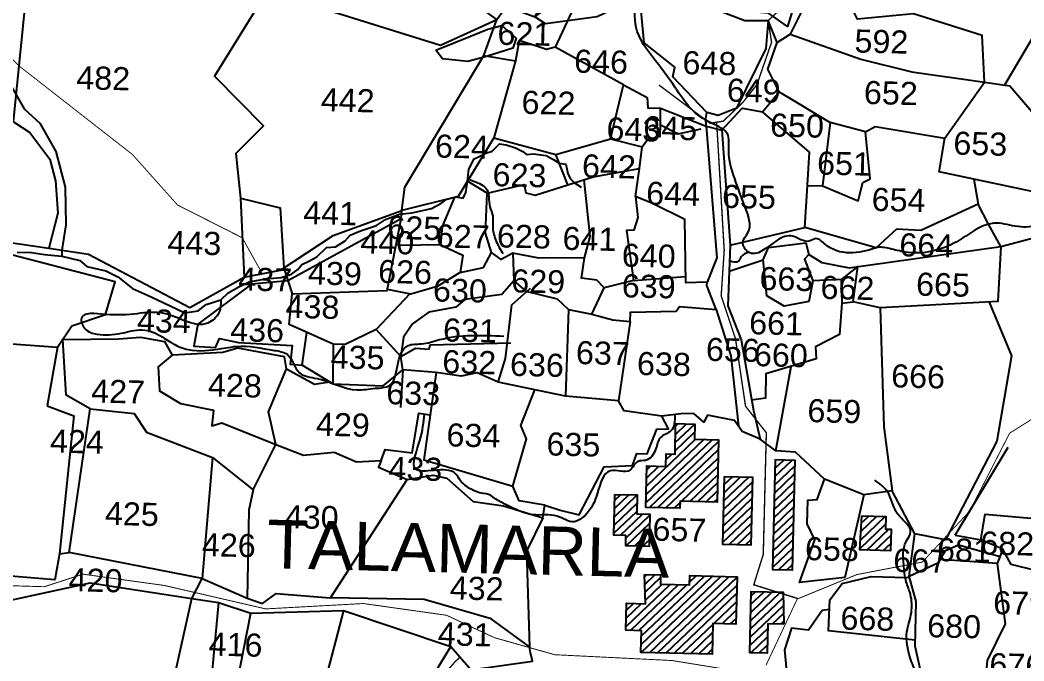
# Model space of a CAD drawing. Header units: feet. Extents: x 786471 to 797175, y 1568667 to 1582707.
# Drawn here: x 793272 to 794359, y 1572896 to 1573590 of the extents above; entities that cross this region are included whole.
import ezdxf
from ezdxf.enums import TextEntityAlignment as Align

# ---------------------------------------------------------------- set-up
doc = ezdxf.new("R2010")
doc.units = ezdxf.units.FT
doc.header["$LTSCALE"] = 15
doc.header["$MEASUREMENT"] = 0
doc.linetypes.add('HIDDEN2', pattern=[0.1875, 0.125, -0.0625])
for name, color, linetype in [('HILL', 17, 'Continuous'), ('PLOT', 7, 'Continuous'), ('PLOT NO', 7, 'Continuous'), ('ROADS', 6, 'Continuous'), ('TANKS-STREAM', 4, 'Continuous'), ('VILLAGE', 30, 'Continuous')]:
    doc.layers.add(name, color=color, linetype=linetype)
doc.styles.get("Standard").update_dxf_attribs({"font": 'arial.ttf'})
doc.linetypes.add('DOTS', pattern='A,1e-06,-3,["●",Standard,S=3,R=0,X=-1.25,Y=-1.25],-3', length=6.000001)
pattern_1 = [(43.62269374, (-46443.632, 2862.1966), (-4.357804127, 4.572517276), [])]

msp = doc.modelspace()

# ---------------------------------------------------------------- hatches: boundary and pattern name
at = {"layer": 'PLOT', "lineweight": -2}
h = msp.add_hatch(dxfattribs=at)
h.set_pattern_fill('ANSI31', color=256, scale=50.532126, angle=-1.3773)
h.set_pattern_definition(pattern_1)
h.paths.add_polyline_path([(794181.9, 1573016.6), (794215.1, 1573015.8), (794215.7, 1573039), (794209.4, 1573039.1), (794209.8, 1573052.8), (794183.8, 1573053.5)])
at = {"layer": 'VILLAGE', "lineweight": -2}
h = msp.add_hatch(dxfattribs=at)
h.set_pattern_fill('ANSI31', color=256, scale=50.532126, angle=-1.3773)
h.set_pattern_definition(pattern_1)
h.paths.add_polyline_path([(794028.8, 1573135.8), (794002.6, 1573136.4), (794003, 1573152.9), (793982.2, 1573153.4), (793981.8, 1573120.4), (793972.1, 1573120.6), (793971.8, 1573107.1), (793951.1, 1573107.6), (793950, 1573062.7), (793987, 1573061.8), (793987.2, 1573069.5), (794027.1, 1573068.5)])
h = msp.add_hatch(dxfattribs=at)
h.set_pattern_fill('ANSI31', color=256, scale=50.532126, angle=-1.3773)
h.set_pattern_definition(pattern_1)
h.paths.add_polyline_path([(794111.4, 1573113.9), (794090.3, 1573114.4), (794087.4, 1572995.1), (794108.5, 1572994.6)])
h = msp.add_hatch(dxfattribs=at)
h.set_pattern_fill('ANSI31', color=256, scale=50.532126, angle=-1.3773)
h.set_pattern_definition(pattern_1)
h.paths.add_polyline_path([(794065.7, 1573095.3), (794035.2, 1573096), (794033.5, 1573022.4), (794063.9, 1573021.7)])
h = msp.add_hatch(dxfattribs=at)
h.set_pattern_fill('ANSI31', color=256, scale=50.532126, angle=-1.3773)
h.set_pattern_definition(pattern_1)
h.paths.add_polyline_path([(793940.2, 1573055.6), (793940.7, 1573076.1), (793916.5, 1573076.7), (793915.4, 1573032.5), (793928.5, 1573032.1), (793928.2, 1573021), (793953.7, 1573020.4), (793954.5, 1573055.2)])
h = msp.add_hatch(dxfattribs=at)
h.set_pattern_fill('ANSI31', color=256, scale=50.532126, angle=-1.3773)
h.set_pattern_definition(pattern_1)
h.paths.add_polyline_path([(793965.8, 1572979.6), (793966, 1572989.8), (793948.5, 1572990.2), (793949.7, 1572958.4), (793929.2, 1572958.9), (793928.5, 1572929.6), (793945.2, 1572929.2), (793944.6, 1572905.6), (794021.8, 1572903.7), (794022.6, 1572937), (794047.6, 1572936.4), (794048.8, 1572987.5), (793997.5, 1572988.8), (793997.2, 1572978.8)])
h = msp.add_hatch(dxfattribs=at)
h.set_pattern_fill('ANSI31', color=256, scale=50.532126, angle=-1.3773)
h.set_pattern_definition(pattern_1)
h.paths.add_polyline_path([(794062.6, 1572905.4), (794081.3, 1572905), (794082.1, 1572936.7), (794099.3, 1572936.3), (794098.9, 1572968.9), (794091.8, 1572971.1), (794064.2, 1572971.8)])

# ---------------------------------------------------------------- linework, layer by layer
at = {"layer": 'HILL', "lineweight": -2}
for points in [[(793975.4, 1573655.4), (794106.9, 1573651.6), (794138.4, 1573653.5), (794184.2, 1573669.8), (794205.7, 1573670.6), (794222.5, 1573621.7), (794226.9, 1573607.3), (794201.5, 1573600), (794180.9, 1573604.8), (794167.6, 1573617.8), (794128.9, 1573616.7), (794108, 1573598.3), (794103.3, 1573583.2), (794082.7, 1573597.8), (794050.6, 1573600.3), (794032.4, 1573607.8), (794030.1, 1573626.1), (794012.1, 1573627), (794002.4, 1573622.2), (793966.3, 1573650.1), (793975.4, 1573655.4)], [(793829.7, 1573593.6), (793859.5, 1573615.2), (793892.5, 1573621.6), (793910.7, 1573614), (793916.4, 1573602.7), (793897.3, 1573593.7), (793841.4, 1573586.2), (793829.7, 1573593.6)], [(793722.7, 1573557.8), (793779, 1573580.4), (793793.9, 1573584.2), (793809.5, 1573570.6), (793806, 1573559.7), (793777.3, 1573550.7), (793757.4, 1573545.3), (793729.9, 1573548.3), (793722.7, 1573557.8)]]:
    msp.add_lwpolyline(points, dxfattribs=at)
at = {"layer": 'PLOT', "lineweight": -2}
for points in [[(793265.3, 1573479.9), (793288.5, 1573712.9), (793311.7, 1573910.6), (793242.6, 1573984.7)], [(793311.7, 1573910.6), (793422.4, 1573784.3), (793486.3, 1573701.5), (793539.9, 1573621.8), (793727.5, 1573563.2), (793788.6, 1573590.8), (793758, 1573613.3), (793730.7, 1573630.6), (793713.8, 1573647), (793670.4, 1573658.8), (793643.1, 1573678.7), (793548.1, 1573703.8), (793486.3, 1573701.5)], [(793774.6, 1573552), (793788.6, 1573590.8), (793799.2, 1573605.4), (793829.7, 1573593.6), (793848.9, 1573623.9), (793884.2, 1573631), (793851.7, 1573561)], [(793539.9, 1573621.8), (793482.8, 1573529.4), (793536.1, 1573475.9), (793505.8, 1573445.8), (793510.9, 1573397.3), (793514.9, 1573312)], [(793988.6, 1573616), (794006.3, 1573609.7), (794016.8, 1573622), (794025.6, 1573616.3), (794018.5, 1573604.5), (794057.3, 1573589.7), (794082.5, 1573589.7), (794080, 1573559.6), (794048.2, 1573495), (794028.3, 1573486.9), (794016.1, 1573490.2), (793979.1, 1573528.7), (793981.5, 1573539.1), (793948.3, 1573565.7), (793943.7, 1573611.5)], [(794092.3, 1573565.9), (794106.3, 1573574.9), (794182.7, 1573547.9), (794238.2, 1573534.2), (794316.7, 1573523), (794314.4, 1573573.7), (794239.8, 1573597.1), (794179.2, 1573591.3), (794169, 1573611.5), (794124.2, 1573611.2), (794106.3, 1573574.9)], [(794015.2, 1573475.3), (794032.4, 1573471.1), (794054.3, 1573494.7), (794076.3, 1573491), (794094.5, 1573512.7), (794082.3, 1573537.2), (794092.3, 1573565.9), (794082.5, 1573589.7)], [(794396, 1573458.8), (794465.4, 1573524.9), (794482.7, 1573580.8), (794429.9, 1573565.6), (794369.2, 1573571.6), (794338.3, 1573519.9)], [(793785.4, 1573462.8), (793852.6, 1573444.8), (793911.8, 1573461.6), (793925.8, 1573520), (793851.7, 1573561), (793842.4, 1573558.4), (793812.7, 1573568), (793809, 1573546.2)], [(793093.1, 1573489.2), (793082.2, 1573398.9), (793130.6, 1573396.4), (793188.7, 1573401), (793244, 1573352.1), (793303.4, 1573343.3), (793346.3, 1573336.9), (793456, 1573279.1), (793514.9, 1573312), (793554.2, 1573319.5), (793611.4, 1573357), (793685.9, 1573384.2), (793689.1, 1573409.4), (793774.6, 1573552), (793808.7, 1573546.2), (793785.4, 1573462.8), (793746.6, 1573399.4), (793685.9, 1573384.2)], [(793925.8, 1573520), (793951.4, 1573506.5), (793952.2, 1573495.1), (793966, 1573494.8), (794015.2, 1573475.3), (794015.1, 1573483.6), (794016.1, 1573490.2)], [(794187.9, 1573469.4), (794198.3, 1573475), (794273.7, 1573462.4), (794316.7, 1573523), (794344.4, 1573519), (794396, 1573458.8), (794382.1, 1573401.7), (794267.7, 1573426.1), (794273.8, 1573462.3)], [(794094.5, 1573512.7), (794149.5, 1573479.5)], [(794015.2, 1573475.3), (794027, 1573332.8), (794016.6, 1573306.4), (793993.2, 1573305.9), (793992.1, 1573374.5), (793957.3, 1573391.7), (793938.8, 1573399.1), (793943.3, 1573429.6), (793946, 1573453), (793951.7, 1573460.8), (793965.6, 1573464.7), (793965.9, 1573476.8), (793966, 1573494.8)], [(794125.1, 1573411.9), (794127.3, 1573447.1), (794076.3, 1573491)], [(793265.3, 1573479.9), (793283, 1573468.7), (793304.5, 1573439.7), (793310.5, 1573416.2), (793313.2, 1573381.3), (793303.4, 1573343.3)], [(793965.9, 1573476.8), (793985, 1573467), (794010, 1573472.6)], [(794032.4, 1573471.1), (794041.3, 1573346.4), (794122.2, 1573365.8), (794125, 1573411.3), (794141.5, 1573410.9), (794179.8, 1573394.6), (794184.9, 1573414.4), (794192.9, 1573418.2), (794187.9, 1573469.4), (794149.5, 1573479.5), (794141.5, 1573410.9)], [(793911.8, 1573461.6), (793946, 1573453)], [(793778.1, 1573402.8), (793818.4, 1573412.4), (793820, 1573403.1), (793830, 1573400.7), (793865.5, 1573411.8), (793852.6, 1573444.8)], [(793865.5, 1573411.8), (793893, 1573420.4), (793943.3, 1573429.6)], [(793749.1, 1573316.9), (793774.2, 1573322.4), (793782.9, 1573338.7), (793776.2, 1573359.4), (793778.1, 1573402.8), (793756.7, 1573415.9)], [(793936.5, 1573308.2), (793904.9, 1573300.4), (793897.1, 1573308.6), (793880.2, 1573310.9), (793883.7, 1573333), (793889.9, 1573355.8), (793883.1, 1573417.3)], [(794305.3, 1573418.1), (794310, 1573390.8)], [(793082.2, 1573398.9), (793087.5, 1573366.9), (793076.9, 1573328.9), (793064.1, 1573304.7), (793064.1, 1573263.3), (793084.4, 1573188.6), (793142.2, 1573202), (793159.5, 1573183.2), (793173.4, 1573191.5), (793190.1, 1573220.2), (793221.4, 1573235.5), (793248.2, 1573232.6), (793263.3, 1573239.6), (793313, 1573236.2), (793328.4, 1573259.2), (793364.8, 1573271.5), (793375.4, 1573306.7), (793237.7, 1573342.6), (793182.8, 1573366.8), (793083.7, 1573389.7)], [(793742.9, 1573398.5), (793729.5, 1573366.6), (793727.7, 1573347.1), (793684.5, 1573346.2), (793679.6, 1573347.2)], [(793938.8, 1573399.1), (793941.3, 1573376.5), (793937, 1573362.9), (793929.2, 1573362.5), (793936.5, 1573308.2), (793993.1, 1573312.5)], [(794334.3, 1573345.2), (794459.9, 1573378.3), (794513.9, 1573390.1), (794519.7, 1573368.8), (794571.5, 1573367.9), (794565.7, 1573400.1)], [(793510.9, 1573397.3), (793554, 1573387), (793557.8, 1573321.8), (793566.9, 1573293.8), (793669.9, 1573297.5), (793685, 1573375), (793562.3, 1573307.8)], [(794126.6, 1573336.4), (794140.6, 1573327.9), (794170.2, 1573322), (794334.3, 1573345.2), (794321.1, 1573369.3), (794310, 1573390.8), (794247.9, 1573362.5), (794221.5, 1573363.9), (794199.4, 1573343.6), (794122.2, 1573365.8)], [(793685, 1573375), (793685.9, 1573384.2)], [(793727.7, 1573347.1), (793751.8, 1573335.9), (793749.1, 1573316.9), (793724.1, 1573301.9), (793695.6, 1573293.6), (793670.1, 1573298.6)], [(794041.3, 1573346.4), (794038.9, 1573280.8), (794053.4, 1573243.9), (794066.5, 1573167.7)], [(794040.3, 1573318.5), (794067.2, 1573327.5), (794077.1, 1573330.8), (794082.9, 1573344.2), (794123.2, 1573349.2), (794126.6, 1573336.4), (794121.7, 1573331.4), (794130.8, 1573308.1), (794126.5, 1573285.5), (794100, 1573280.5), (794080.9, 1573291.8), (794077.1, 1573330.8)], [(794334.3, 1573345.2), (794331.3, 1573285.4), (794203.7, 1573278.8), (794174.4, 1573285.3), (794179.6, 1573323.3), (794161.5, 1573309.3), (794130.8, 1573308.1)], [(793883.7, 1573333), (793834.1, 1573332.5), (793806, 1573337.9), (793793.5, 1573331), (793782.9, 1573338.7)], [(793806, 1573337.9), (793806.9, 1573307.9), (793819.9, 1573296.9), (793854.1, 1573288.4), (793866.2, 1573276.9), (793891.4, 1573272), (793904.9, 1573300.4)], [(793562.3, 1573307.8), (793522.8, 1573304.2), (793464.8, 1573261.1), (793460.4, 1573237.4), (793483.8, 1573235.7), (793488.2, 1573245.4), (793508.9, 1573241.2), (793566.9, 1573237.9), (793564.9, 1573217.9), (793577.8, 1573216.8)], [(793806.9, 1573307.9), (793793.9, 1573293.1), (793754.1, 1573287.7), (793744.1, 1573279.6), (793714.9, 1573273.9), (793697.2, 1573261.5), (793687.4, 1573247), (793684.6, 1573226.1)], [(793891.4, 1573272), (793914.3, 1573265.9), (793932.9, 1573263.9), (793933.4, 1573274.1), (793982.8, 1573275), (793986.5, 1573280.3), (794026.1, 1573277), (794016.2, 1573302.8), (794016.6, 1573306.4)], [(794161.5, 1573309.3), (794162.2, 1573283.7), (794174.4, 1573285.3)], [(794066.5, 1573167.7), (794066.5, 1573167.7), (794073.9, 1573136.7), (794054.4, 1573144.9), (794046, 1573156.6), (794016.8, 1573162.6), (794012.8, 1573155), (794002, 1573164.4), (793988, 1573163.8), (793967.2, 1573161.4), (793926.5, 1573167.2), (793920.5, 1573177.9), (793862.9, 1573183.1), (793796.8, 1573196.7), (793790.2, 1573198.1), (793767.3, 1573208.5), (793749.9, 1573204.6), (793723.1, 1573208.6), (793686.9, 1573211.7), (793684.6, 1573226.1), (793657.9, 1573255.3), (793624.5, 1573239), (793611.3, 1573239.5), (793563.9, 1573260.5), (793566.9, 1573293.8)], [(793694.5, 1573293.8), (793657.9, 1573255.3)], [(793829.9, 1573189.9), (793790.2, 1573198.1), (793797.9, 1573224), (793804.9, 1573281.9), (793825, 1573299.9)], [(794162.2, 1573283.7), (794159.7, 1573250), (794133.9, 1573236.6), (794134.5, 1573223.4), (794080.1, 1573207.1), (794079.5, 1573181.1), (794064.6, 1573178.6)], [(794203.7, 1573278.8), (794207.9, 1573150), (794216.8, 1573080.5), (794186.1, 1573076.3), (794143.5, 1573093.2), (794112.2, 1573122.4), (794090.8, 1573124), (794073.9, 1573136.7)], [(794321.7, 1573284.9), (794346, 1573226.8), (794330.3, 1573134.4), (794274.5, 1573027.7), (794241.3, 1573033.9), (794216.8, 1573080.5)], [(793866.2, 1573276.9), (793862.9, 1573183.1)], [(794026.1, 1573277), (794042, 1573226.6), (794050.2, 1573150.7)], [(793932.9, 1573263.9), (793920.5, 1573177.9)], [(793084.4, 1573188.6), (793103.6, 1573168.8), (793135.8, 1573172.1), (793144.7, 1573139.8), (793123, 1573023.7), (793114.2, 1572976.4), (793225, 1572954.3), (793348.1, 1572981.1), (793458.2, 1572964.1), (793469.6, 1572985.6), (793325.4, 1573013.7), (793348.1, 1573169.2), (793322.1, 1573184.2), (793318.5, 1573244.4), (793379.1, 1573245.3), (793402.6, 1573247), (793428.8, 1573242.4), (793437.1, 1573227.3)], [(793611, 1573196.4), (793577.8, 1573216.8), (793582.8, 1573252.1)], [(793313, 1573236.2), (793301.8, 1573172.8)], [(793611.3, 1573239.5), (793611, 1573196.4), (793665.4, 1573194.4), (793686.9, 1573211.7), (793684.4, 1573170.8)], [(793684.6, 1573226.1), (793700.7, 1573235), (793715.4, 1573233.9), (793716.3, 1573238.8), (793803.9, 1573240.8)], [(793560.7, 1573212.6), (793558.7, 1573225.5), (793508.3, 1573235), (793492, 1573230.5), (793437.1, 1573227.3), (793421.7, 1573214.8), (793423.4, 1573188.8), (793446.1, 1573175), (793481.8, 1573167.8), (793479.9, 1573150.8), (793490.9, 1573154.3), (793549.2, 1573130.7), (793541.4, 1573166.3)], [(794090.8, 1573124), (794107.3, 1573215.2)], [(793541.4, 1573166.3), (793560.7, 1573212.6), (793591.2, 1573196.1), (793607.5, 1573198.6)], [(793723.1, 1573208.6), (793709.5, 1573114), (793805.9, 1573085.5), (793820.7, 1573136.9), (793814.6, 1573151.3), (793829.9, 1573189.9)], [(793301.8, 1573172.8), (793330.7, 1573161.7), (793315.1, 1573012.3), (793325.4, 1573013.7)], [(793348.1, 1573169.2), (793395.8, 1573164.5), (793409.1, 1573144.1), (793480.8, 1573116.7), (793524.8, 1573081.8), (793549.2, 1573130.7), (793579.4, 1573119.2), (793612.3, 1573122.4), (793636.8, 1573112), (793663.3, 1573113.6), (793667.6, 1573125.2), (793696.8, 1573121.8), (793704.1, 1573164.7), (793716.5, 1573162.9)], [(794285, 1573032.5), (794342.6, 1573127.9)], [(793480.8, 1573116.7), (793469.6, 1572985.6)], [(793663.3, 1573113.6), (793660.6, 1573106.2), (793691.6, 1573092.7), (793719.6, 1573097.4), (793734.4, 1573094.3), (793763, 1573068.9), (793795.7, 1573064.5), (793838.5, 1573051.4), (793840.6, 1573065.2), (793812.9, 1573069.9), (793805.9, 1573085.5)], [(793838.5, 1573051.4), (793820.8, 1573015.3), (793824, 1572911.7), (793782.4, 1572942), (793709.9, 1572963.1), (793608.6, 1572964.6), (793691.6, 1573092.7)], [(794186.1, 1573076.3), (794165.5, 1572986.8), (794116.5, 1572981.2), (794133.2, 1573027.5), (794124.8, 1573044.8), (794125.4, 1573070.4), (794135.5, 1573071.4), (794143.5, 1573093.2)], [(793524.8, 1573081.8), (793520.2, 1573059.5), (793518.3, 1572964.3), (793534.7, 1572958.7), (793549.8, 1572969.6), (793603.3, 1572965.1), (793608.6, 1572964.6)], [(794183.8, 1573053.5), (794209.8, 1573052.8), (794209.4, 1573039.1), (794215.7, 1573039), (794215.1, 1573015.8), (794181.9, 1573016.6), (794183.8, 1573053.5)], [(794285, 1573032.5), (794312.9, 1573027.6), (794317.5, 1573055.5), (794412.6, 1573047), (794427, 1573046.6), (794446, 1573046.2)], [(794412.6, 1573047), (794387.2, 1572994.7), (794372, 1572994.3), (794345.7, 1573000.8), (794336.8, 1573017.3), (794312.9, 1573027.6)], [(794330.6, 1573001.9), (794339.3, 1572936.8), (794319.6, 1572896.8), (794317.1, 1572868.3), (794297.5, 1572858.1), (794252.8, 1572862.3), (794241.6, 1572912.4), (794242.7, 1572960.9), (794235.3, 1572988.1), (794241.3, 1573033.9)], [(792723.8, 1573008.8), (792776.5, 1573019.2), (792901.9, 1573019.9), (792989.6, 1573011.3), (793114.2, 1572976.4), (793168, 1572846.9), (793145.1, 1572685.1), (793455.6, 1572650.9), (793425, 1572814.5), (793458.2, 1572964.1)], [(794336.8, 1573017.3), (794330.6, 1573001.9), (794295.6, 1573004.3), (794267.6, 1573006.2), (794271.7, 1573028.2)], [(794268.9, 1573013.4), (794288.7, 1573022), (794333.7, 1573009.6)], [(793315.4, 1573014.7), (793309.9, 1572984.4), (793118.6, 1573000)], [(794235.3, 1572988.1), (794267.1, 1573003)], [(793469.6, 1572985.6), (793518.3, 1572964.3)], [(794241.7, 1572918.8), (794147.7, 1572929.2), (794149.4, 1572962.7), (794162.6, 1572980.3), (794194.2, 1572987.8), (794232.5, 1572986.7), (794235.5, 1572987.5)], [(793458.2, 1572964.1), (793487.1, 1572959.7), (793522.2, 1572948), (793622.6, 1572951), (793738.9, 1572912), (793761, 1572887), (793827.2, 1572896.3), (793825, 1572905.4), (793824, 1572911.7)], [(793487.1, 1572959.7), (793474.5, 1572824.8), (793488.9, 1572778.8), (793522.2, 1572948)], [(793622.6, 1572951), (793586.3, 1572812.7), (793577, 1572815.1), (793560.6, 1572774.6), (793564.2, 1572764.2), (793560.9, 1572753), (793488.9, 1572778.8)], [(794148.9, 1572952.2), (794140.9, 1572950.9), (794126.3, 1572929.6), (794107.7, 1572931.8), (794100.1, 1572908.5), (794108.5, 1572821.2), (794126.7, 1572811), (794163.9, 1572813.1), (794179.7, 1572808.6), (794214.4, 1572788.1), (794237.2, 1572810.6), (794294.3, 1572839.1), (794296.1, 1572858.3)], [(793560.9, 1572753), (793578.9, 1572746.6), (793595.8, 1572740.5), (793708.2, 1572861.6), (793738.9, 1572912)]]:
    msp.add_lwpolyline(points, dxfattribs=at)
at = {"layer": 'ROADS', "linetype": 'HIDDEN2', "lineweight": -2, "ltscale": 10, "const_width": 1.5}
for points in [[(794720.9, 1573984.6), (794673.5, 1573945.2), (794559.8, 1573917.6), (794510.8, 1573892.7), (794488.4, 1573866.6), (794430.7, 1573864.3), (794348.3, 1573776.4), (794286.1, 1573720.6), (794218.5, 1573683.8), (794152.1, 1573644.9), (794119.5, 1573623.9), (794082.5, 1573589.7), (794086.2, 1573566.3), (794070.3, 1573520.3), (794055.1, 1573501.1), (794033.9, 1573480.8), (794019.5, 1573478.5), (793964.3, 1573519.9)], [(794026.7, 1573479.6), (794034.9, 1573341.1), (794031.6, 1573291.6), (794047.1, 1573245.3), (794058, 1573172.2), (794080.5, 1573143.5), (794077.2, 1573011.9), (794066.9, 1572978.9), (794114.3, 1572964.1)], [(792147.2, 1571425.6), (792166.4, 1571441.8), (792223.3, 1571501.4), (792283.7, 1571564.8), (792401, 1571683.9), (792498.2, 1571781.5), (792566.9, 1571853.2), (792636.4, 1571922.5), (792706, 1571983.8), (792794.6, 1572066.6), (792885.6, 1572141.2), (792989.6, 1572236.2), (793073.3, 1572310.2), (793165, 1572381.9), (793247.2, 1572448.7), (793336.8, 1572521.6), (793407.5, 1572580.8), (793500.7, 1572656.1), (793587.4, 1572729.1), (793658.9, 1572799), (793743.4, 1572895.6), (793749, 1572900.6)]]:
    msp.add_lwpolyline(points, dxfattribs=at)
at = {"layer": 'ROADS', "linetype": 'DOTS', "lineweight": -3, "ltscale": 0.25, "const_width": 1}
for points in [[(793126.7, 1573687.4), (793271.3, 1573540.5), (793393.9, 1573444.8), (793442.9, 1573390), (793512.9, 1573354.6), (793534.6, 1573315.7)], [(794080.2, 1572891.9), (794114, 1572963.5), (794178.7, 1572990), (794249.5, 1573003.5), (794300.8, 1573058.8), (794344, 1573143), (794389.6, 1573171.8)], [(792648.8, 1572996.2), (792699, 1573009.4), (792790.5, 1573029.2), (792962.7, 1573026.1), (793075.6, 1573004.7), (793144.2, 1572981.5), (793249.1, 1572978.3), (793298.6, 1572976.8), (793340.3, 1572990.4), (793428.9, 1572978.1), (793538.3, 1572952.8), (793644.1, 1572958.6), (793734.2, 1572945.9), (793785.9, 1572921.7), (793851.3, 1572903.2), (793978.3, 1572896.9), (794065.1, 1572882.8)]]:
    msp.add_lwpolyline(points, dxfattribs=at)
at = {"layer": 'TANKS-STREAM', "lineweight": -2}
for points in [[(793256.7, 1573528.8), (793276.7, 1573494), (793293.6, 1573478.8), (793310.9, 1573448), (793321.2, 1573409.2), (793321.8, 1573368.7), (793317.7, 1573341.2), (793317.6, 1573334.7)], [(793269.3, 1573339), (793284.6, 1573338.5), (793298.9, 1573336.5), (793317.6, 1573334.7), (793337.2, 1573330), (793344.6, 1573323.5), (793365.2, 1573318.6), (793378.1, 1573312.2), (793394.2, 1573299.8), (793410.4, 1573292.3), (793427.2, 1573284.4), (793450.6, 1573273.2), (793465.1, 1573275.5), (793473.9, 1573282.4), (793489.9, 1573287.3), (793497.6, 1573295), (793509.2, 1573301.5), (793520.3, 1573306.9), (793538.6, 1573310.2), (793554.9, 1573311.5), (793566.1, 1573315), (793573.1, 1573320.1), (793577.4, 1573325.6), (793585.1, 1573329.1), (793593.8, 1573334), (793604, 1573344), (793613.9, 1573344.8), (793624.5, 1573351.2), (793629.9, 1573357.5), (793641, 1573362.2), (793658.2, 1573367.9), (793668.1, 1573374.5), (793683.2, 1573380), (793696.5, 1573381.6), (793718, 1573386.1), (793728, 1573391.8), (793734.4, 1573396.3), (793744.4, 1573398.8), (793752.2, 1573397.3), (793754.9, 1573403.4), (793756.7, 1573415.9), (793758.4, 1573428.8), (793764, 1573440.1), (793768.1, 1573442), (793776.7, 1573446), (793783.7, 1573448.2), (793791.5, 1573456.4), (793798.6, 1573455.2), (793808.7, 1573452), (793814.7, 1573448.9), (793816.9, 1573447.8), (793820.7, 1573444.7), (793827.9, 1573445.4), (793842, 1573443.8), (793847.9, 1573440.5), (793850, 1573439.3), (793856.3, 1573435.3), (793863.3, 1573434.2), (793865.6, 1573424.3), (793868.2, 1573418.9), (793872.6, 1573414), (793880, 1573409.3)], [(793840.6, 1573065.2), (793857.4, 1573059.8), (793877.8, 1573054.5), (793905, 1573106.7), (793935.4, 1573108.2), (793940.1, 1573121), (793951.6, 1573120.7), (793961.9, 1573147.5), (793974.4, 1573147.8), (793967.2, 1573161.4)]]:
    msp.add_lwpolyline(points, dxfattribs=at)
for points in [[(794439.6, 1572756.8), (794447.1, 1572760.8), (794453.4, 1572771.1), (794464.5, 1572787.1), (794471.3, 1572791.3), (794477.3, 1572805.1), (794477.4, 1572814.9), (794478.2, 1572826.1), (794488.1, 1572850.3), (794492.7, 1572867.8), (794498.2, 1572891.1), (794498.7, 1572909.4), (794495.7, 1572914.9), (794493.9, 1572923.9), (794486, 1572952.7), (794483.1, 1572961), (794479.9, 1572977.9), (794471.9, 1573004), (794469.7, 1573015.4), (794461.6, 1573042.7), (794462.9, 1573053.6), (794462.7, 1573077.6), (794467, 1573096), (794479.4, 1573107.4), (794486.9, 1573119.4), (794490, 1573142.9), (794493.9, 1573164.3), (794488.2, 1573179.8), (794484.9, 1573197.9), (794497.4, 1573238.4), (794495.6, 1573245.8), (794489.4, 1573262.7), (794486.2, 1573274.5), (794476.4, 1573298.3), (794470.5, 1573326.3), (794462.1, 1573336.5), (794462.2, 1573353.7), (794462.2, 1573370.7), (794459.2, 1573387.7), (794447.2, 1573384.9), (794427.2, 1573384.3), (794396.7, 1573386.6), (794388.2, 1573377.4), (794373.7, 1573368.1), (794350.1, 1573367.1), (794326.8, 1573370.3), (794313.1, 1573366.3), (794286.8, 1573350.3), (794230.9, 1573339), (794213.9, 1573342.9), (794199.4, 1573343.6), (794198.2, 1573343.2), (794144.2, 1573347.5), (794134.1, 1573353.6), (794127, 1573350.8), (794109, 1573356.4), (794091.9, 1573351.6), (794061.1, 1573338.9), (794055.1, 1573349.8), (794060.5, 1573359.8), (794057.3, 1573388.4), (794046.3, 1573418.6), (794039.8, 1573449), (794038.3, 1573467.2), (794022.6, 1573478), (794001.5, 1573491.6), (793983.9, 1573514.1), (793964, 1573541.7), (793940.8, 1573578), (793937.8, 1573613.3), (793944.2, 1573642.4), (793969.1, 1573659.6), (793964.9, 1573675.1)], [(793757, 1573418.3), (793769.8, 1573413.2), (793776.8, 1573408.4), (793781.1, 1573387.9), (793784.2, 1573378), (793784.2, 1573367.5), (793787.2, 1573352.7), (793795.2, 1573337.3)], [(794061.3, 1573338.8), (794053.4, 1573334.1), (794050.6, 1573329.2), (794040.7, 1573329.5)], [(793489.9, 1573287.3), (793487.9, 1573273.9), (793475.5, 1573262.2), (793428.5, 1573272.6), (793399, 1573272.4), (793364.8, 1573271.5), (793338.7, 1573267.5), (793342.7, 1573256.1), (793355.6, 1573250.3), (793381.7, 1573251.2), (793404.3, 1573254.9), (793427, 1573246.8), (793441.7, 1573237.9), (793458.8, 1573232.9), (793495, 1573235.3), (793506.6, 1573237), (793547.5, 1573232.7), (793561.8, 1573228.2), (793574.9, 1573208.3), (793593.9, 1573202.2), (793637.4, 1573189.9), (793657, 1573191.6), (793672.4, 1573194.6), (793680.9, 1573215.5), (793692.5, 1573237.9), (793706.9, 1573239.7), (793726.6, 1573244.3), (793796.2, 1573248.2)], [(793981.4, 1573163), (793977.2, 1573145.5), (793966, 1573138.4), (793960.6, 1573125.2), (793949.7, 1573113.6), (793941.5, 1573112.5), (793933, 1573103.2), (793911.6, 1573102.3), (793897.7, 1573078.5), (793884.2, 1573054), (793872.3, 1573047.2), (793854, 1573053.1), (793827.6, 1573054.7), (793798.1, 1573065.9), (793787.6, 1573071.7), (793781.9, 1573075.8), (793771.8, 1573078.2), (793760.8, 1573082.4), (793749.3, 1573091.6), (793744, 1573099.1), (793700.5, 1573104.4), (793705.3, 1573135.2), (793710.3, 1573163.8)], [(794104.6, 1571737.8), (794110.7, 1571749.2), (794148.6, 1571762.5), (794158.2, 1571771.7), (794179.8, 1571781.3), (794195, 1571791), (794190.4, 1571802.8), (794198.9, 1571827.3), (794202.1, 1571843.4), (794214.5, 1571854.1), (794225.1, 1571859.2), (794229.5, 1571870.6), (794234, 1571895.3), (794232.3, 1571918.2), (794233.7, 1571930.8), (794251.4, 1571959.1), (794248.9, 1571965), (794259.4, 1571971.9), (794268.7, 1571982), (794267.7, 1571997.5), (794268.8, 1572017.3), (794268.2, 1572031.7), (794277.8, 1572041.2), (794275.1, 1572059.2), (794249.1, 1572085.6), (794243.7, 1572095.4), (794233.9, 1572117.3), (794230.6, 1572145), (794231.8, 1572178.4), (794232.2, 1572196.2), (794228.4, 1572215.2), (794227.7, 1572232.9), (794234.9, 1572256.8), (794247.2, 1572283.2), (794253.3, 1572298.8), (794260.8, 1572311.3), (794264.5, 1572324.2), (794258, 1572354.9), (794254.1, 1572366.6), (794271.1, 1572400.9), (794280.9, 1572411.5), (794286.4, 1572446.3), (794289.8, 1572466.7), (794293.5, 1572483.7), (794299.1, 1572498.6), (794303.5, 1572519.7), (794304.5, 1572540.9), (794310.7, 1572582.4), (794315.5, 1572611.8), (794311.7, 1572645.3), (794302.7, 1572653.4), (794302.5, 1572657.2), (794283.1, 1572661.5), (794277.5, 1572677.4), (794276, 1572690.9), (794274.4, 1572708.8), (794271, 1572720.3), (794260.7, 1572735.5), (794243, 1572740.6), (794231.8, 1572747.9), (794218, 1572758.5), (794204.2, 1572781.6), (794209.7, 1572790.8), (794194.6, 1572799.8), (794205, 1572806.7), (794210.4, 1572814.1), (794216.7, 1572831.4), (794238.4, 1572853.5), (794245, 1572860.8), (794243.1, 1572881.8), (794236.3, 1572899.9), (794232.8, 1572927.9), (794237.6, 1572948.9), (794236.6, 1572968.3), (794232.1, 1572982.2), (794229.3, 1573000.7), (794231.9, 1573025.6), (794236.8, 1573036.5), (794229.6, 1573048), (794221.3, 1573058), (794211.5, 1573079.8), (794198.1, 1573092.2)]]:
    msp.add_spline(points, degree=3, dxfattribs=at)
at = {"layer": 'VILLAGE', "lineweight": -2}
for points in [[(793982.2, 1573153.4), (794003, 1573152.9), (794002.6, 1573136.4), (794028.8, 1573135.8), (794027.1, 1573068.5), (793987.2, 1573069.5), (793987, 1573061.8), (793950, 1573062.7), (793951.1, 1573107.6), (793971.8, 1573107.1), (793972.1, 1573120.6), (793981.8, 1573120.4), (793982.2, 1573153.4)], [(793916.5, 1573076.7), (793940.7, 1573076.1), (793940.2, 1573055.6), (793954.5, 1573055.2), (793953.7, 1573020.4), (793928.2, 1573021), (793928.5, 1573032.1), (793915.4, 1573032.5), (793916.5, 1573076.7)], [(793948.5, 1572990.2), (793966, 1572989.8), (793965.8, 1572979.6), (793997.2, 1572978.8), (793997.5, 1572988.8), (794048.8, 1572987.5), (794047.6, 1572936.4), (794022.6, 1572937), (794021.8, 1572903.7), (793944.6, 1572905.6), (793945.2, 1572929.2), (793928.5, 1572929.6), (793929.2, 1572958.9), (793949.7, 1572958.4), (793948.5, 1572990.2)], [(794099.3, 1572936.3), (794082.1, 1572936.7), (794081.3, 1572905), (794062.6, 1572905.4), (794064.2, 1572971.8), (794098.9, 1572971), (794099.3, 1572936.3)]]:
    msp.add_lwpolyline(points, dxfattribs=at)
for points in [[(794090.3, 1573114.4), (794111.4, 1573113.9), (794108.5, 1572994.6), (794087.4, 1572995.1)], [(794035.2, 1573096), (794065.7, 1573095.3), (794063.9, 1573021.7), (794033.5, 1573022.4)]]:
    msp.add_lwpolyline(points, close=True, dxfattribs=at)

# ---------------------------------------------------------------- texts
at = {"layer": 'PLOT NO', "lineweight": -2}
for s, p in [('621', (793818.5, 1573575.4)), ('592', (794205.2, 1573567)), ('646', (793901.6, 1573545.2)), ('648', (794018.9, 1573543.6)), ('482', (793362.4, 1573527.3)), ('649', (794066.9, 1573513.8)), ('652', (794215.4, 1573511.3)), ('442', (793627.2, 1573503.4)), ('622', (793844.6, 1573500.7)), ('645', (793976.5, 1573473.2)), ('650', (794113.8, 1573476)), ('643', (793936.6, 1573471.8)), ('624', (793750.9, 1573453.3)), ('653', (794312.3, 1573456.4)), ('642', (793910.1, 1573431.8)), ('651', (794164.7, 1573434.9)), ('623', (793813.2, 1573422.3)), ('644', (793979.6, 1573402.2)), ('655', (794061.8, 1573398.9)), ('654', (794223.8, 1573395.6)), ('441', (793608.2, 1573381.2)), ('625', (793699.3, 1573365.2)), ('627', (793751.7, 1573356)), ('628', (793818, 1573356)), ('641', (793889, 1573353.4)), ('443', (793461.1, 1573348.9)), ('440', (793670.1, 1573349.6)), ('664', (794253.8, 1573346.4)), ('640', (793953.2, 1573335.1)), ('437', (793537.9, 1573309.4)), ('439', (793613.3, 1573315.9)), ('626', (793689.3, 1573317.6)), ('663', (794102.3, 1573309.9)), ('629', (793833.5, 1573307.4)), ('639', (793953.2, 1573302)), ('662', (794168.4, 1573300.3)), ('665', (794271.9, 1573303.8)), ('630', (793748.7, 1573297.5)), ('438', (793589, 1573279.8)), ('434', (793428.1, 1573264.4)), ('661', (794091.1, 1573262)), ('436', (793529.1, 1573254.5)), ('631', (793759.6, 1573254.2)), ('656', (794044.3, 1573233.2)), ('435', (793637.9, 1573225.1)), ('637', (793903.5, 1573229.7)), ('660', (794096.3, 1573227.5)), ('632', (793758.8, 1573219.9)), ('636', (793832.1, 1573217)), ('638', (793969.6, 1573217.9)), ('666', (794244.9, 1573204.5)), ('428', (793505, 1573194.7)), ('427', (793378.5, 1573188.1)), ('633', (793698.1, 1573186.3)), ('659', (794154.2, 1573166.9)), ('429', (793621.9, 1573152.2)), ('634', (793763.3, 1573140.6)), ('424', (793333.9, 1573133.9)), ('635', (793871.6, 1573130.8)), ('433', (793700.5, 1573104.4)), ('425', (793393.4, 1573055.6)), ('430', (793588.2, 1573052.1)), ('657', (793986.4, 1573038.5)), ('426', (793498.4, 1573021.8)), ('658', (794151.6, 1573017.5)), ('681', (794294.6, 1573016.4)), ('682', (794341.4, 1573023.6)), ('667', (794247.2, 1573004.8)), ('420', (793354.1, 1572983.8)), ('432', (793766.9, 1572975)), ('679', (794355.4, 1572959)), ('668', (794190, 1572942.2)), ('680', (794283.9, 1572934)), ('431', (793753.9, 1572925.3)), ('416', (793505.7, 1572914.1)), ('676', (794351.3, 1572891.9))]:
    msp.add_text(s, height=25, rotation=358.6227, dxfattribs=at).set_placement(p, align=Align.MIDDLE_CENTER)
at = {"layer": 'VILLAGE', "lineweight": -2}
msp.add_text('TALAMARLA', height=52.5, rotation=358.6227, dxfattribs=at).set_placement((793539.2, 1572997))

doc.saveas('drawing.dxf')
